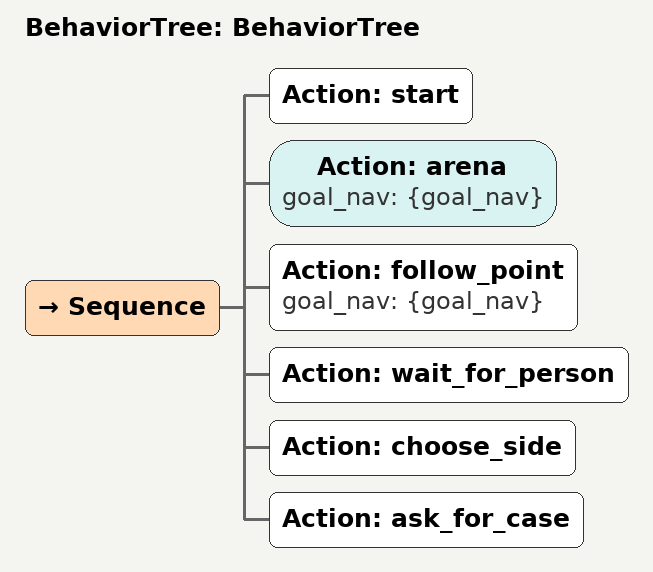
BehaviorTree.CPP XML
<?xml version="1.0"?>
<root main_tree_to_execute="BehaviorTree">
    <BehaviorTree ID="BehaviorTree">
        <Sequence>
            <Action ID="start"/>
            <Action ID="arena" goal_nav="{goal_nav}"/>
            <Action ID="follow_point" goal_nav="{goal_nav}"/>
            <Action ID="wait_for_person"/>
            <Action ID="choose_side"/>
            <Action ID="ask_for_case"/>
        </Sequence>
    </BehaviorTree>
</root>
